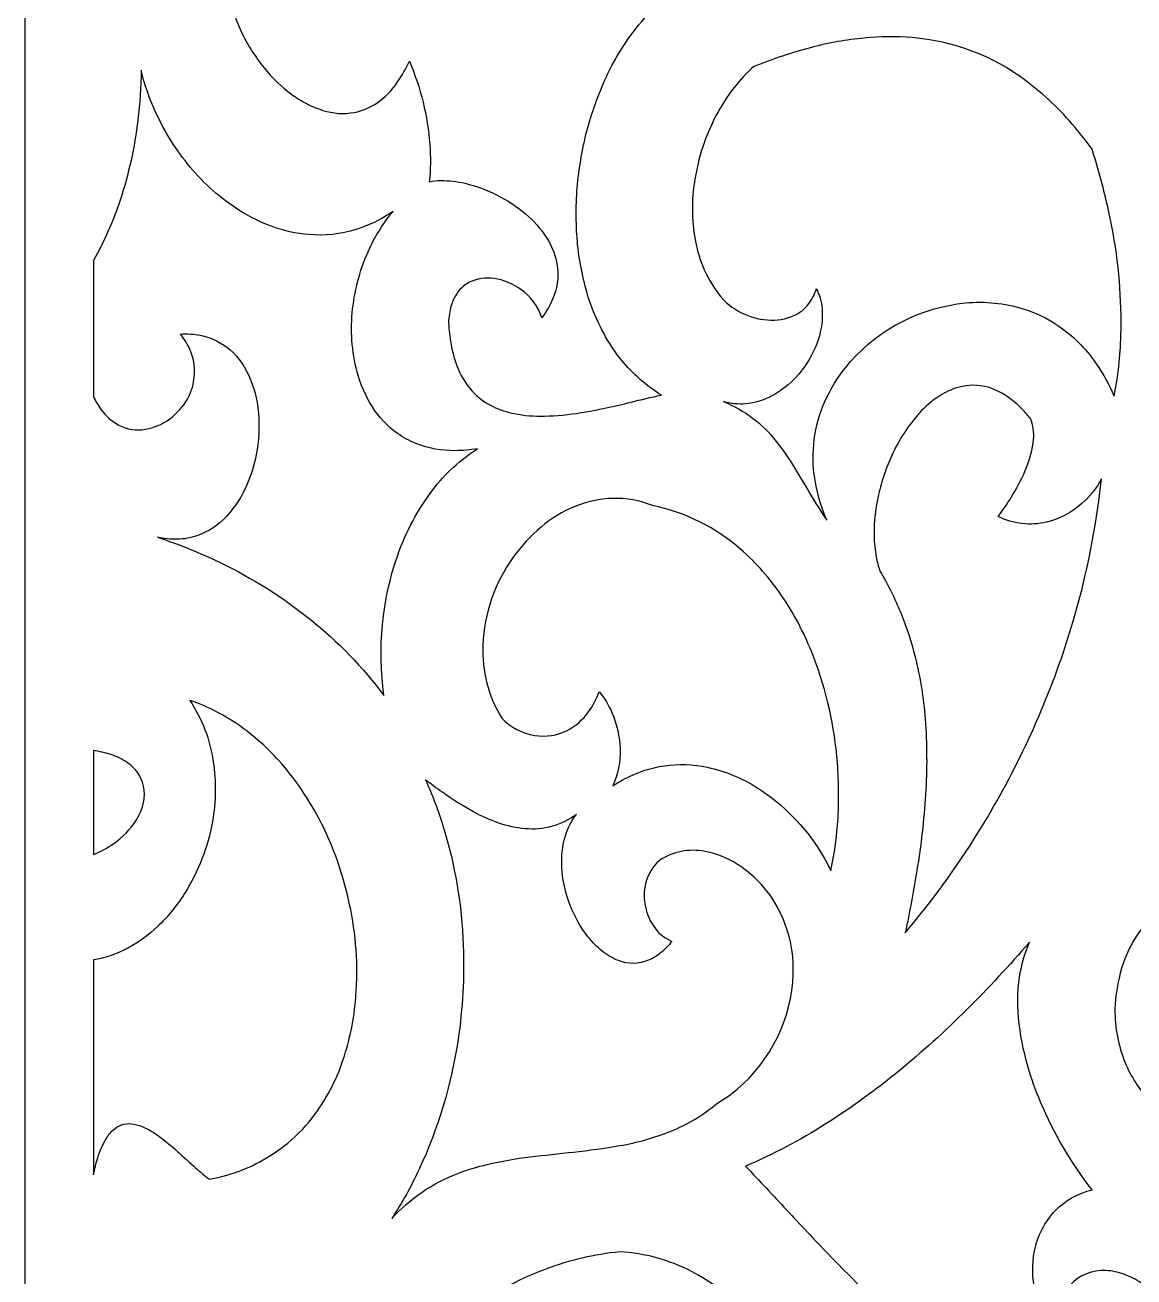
# Model space of a CAD drawing. Header units: centimetres. Extents: x -2.06 to 2.06, y -4.26 to 4.26.
# Drawn here: x -2.064 to -0.32, y -1.919 to 0.05 of the extents above; entities that cross this region are included whole.
import ezdxf

# ---------------------------------------------------------------- set-up
doc = ezdxf.new("R2010")
doc.units = ezdxf.units.CM
doc.header["$MEASUREMENT"] = 0
doc.layers.add('Layer 1', color=7, linetype='Continuous')

msp = doc.modelspace()

# ---------------------------------------------------------------- linework, layer by layer
at = {"layer": 'Layer 1', "color": 242}
for points, knots in [([(2.06363, 4.26053), (2.06363, 4.26053), (-2.06364, 4.26053), (-2.06364, 4.26053), (-2.06364, 4.26053), (-2.06364, 4.26053), (-2.06364, -4.26053), (-2.06364, -4.26053), (-2.06364, -4.26053), (-2.06364, -4.26053), (2.06363, -4.26053), (2.06363, -4.26053), (2.06363, -4.26053), (2.06363, -4.26053), (2.06363, 4.26053), (2.06363, 4.26053)], [0, 0, 0, 0, 0.2, 0.2, 0.2, 0.2, 0.4, 0.4, 0.4, 0.4, 0.6, 0.6, 0.6, 0.6, 1, 1, 1, 1]), ([(-1.00569, 0.60817), (-0.97922, 0.59974), (-0.95346, 0.58925), (-0.92865, 0.5768), (-0.92865, 0.5768), (-0.94578, 0.58333), (-0.96364, 0.58782), (-0.98184, 0.59017), (-0.98184, 0.59017), (-1.01087, 0.59392), (-1.04039, 0.59114), (-1.06819, 0.58203), (-1.06819, 0.58203), (-1.09022, 0.5748), (-1.11101, 0.56428), (-1.12983, 0.55084), (-1.12983, 0.55084), (-1.1498, 0.53657), (-1.16783, 0.5198), (-1.18346, 0.50095), (-1.18346, 0.50095), (-1.22466, 0.45128), (-1.25164, 0.39151), (-1.26155, 0.32797), (-1.26155, 0.32797), (-1.26574, 0.30105), (-1.26619, 0.27368), (-1.26286, 0.24664), (-1.26286, 0.24664), (-1.26012, 0.22444), (-1.25375, 0.20281), (-1.24401, 0.18263), (-1.24401, 0.18263), (-1.23004, 0.15369), (-1.2081, 0.12924), (-1.18073, 0.11212), (-1.18073, 0.11212), (-1.16521, 0.1024), (-1.14832, 0.09499), (-1.13063, 0.09013), (-1.13063, 0.09013), (-1.11078, 0.08467), (-1.09039, 0.08134), (-1.06982, 0.08019), (-1.06982, 0.08019), (-1.08346, 0.06769), (-1.0959, 0.05395), (-1.10696, 0.03916), (-1.10696, 0.03916), (-1.12938, 0.0092), (-1.14757, -0.02366), (-1.16103, -0.05849), (-1.16103, -0.05849), (-1.16639, -0.07236), (-1.17123, -0.08642), (-1.17555, -0.10064), (-1.17555, -0.10064), (-1.17994, -0.11506), (-1.18358, -0.12969), (-1.18646, -0.14448), (-1.18646, -0.14448), (-1.18936, -0.15935), (-1.19174, -0.17432), (-1.1936, -0.18936), (-1.1936, -0.18936), (-1.19546, -0.20438), (-1.19653, -0.21949), (-1.19682, -0.23462), (-1.19682, -0.23462), (-1.1971, -0.24962), (-1.19682, -0.26463), (-1.19596, -0.27961), (-1.19596, -0.27961), (-1.19511, -0.29439), (-1.19342, -0.30911), (-1.19087, -0.32369), (-1.19087, -0.32369), (-1.18838, -0.338), (-1.18522, -0.35218), (-1.1814, -0.3662), (-1.1814, -0.3662), (-1.17271, -0.39815), (-1.15906, -0.42857), (-1.14094, -0.45636), (-1.14094, -0.45636), (-1.13609, -0.46379), (-1.13084, -0.47094), (-1.12519, -0.47778), (-1.12519, -0.47778), (-1.10767, -0.49928), (-1.08664, -0.51773), (-1.063, -0.53237), (-1.063, -0.53237), (-1.07894, -0.53577), (-1.09482, -0.53948), (-1.11063, -0.54347), (-1.11063, -0.54347), (-1.13662, -0.55004), (-1.16287, -0.55553), (-1.18933, -0.55992), (-1.18933, -0.55992), (-1.20835, -0.56308), (-1.22756, -0.56492), (-1.24684, -0.56542), (-1.24684, -0.56542), (-1.26265, -0.56583), (-1.27846, -0.56453), (-1.29398, -0.56152), (-1.29398, -0.56152), (-1.30568, -0.55926), (-1.31704, -0.55551), (-1.32777, -0.55037), (-1.32777, -0.55037), (-1.33854, -0.54522), (-1.34833, -0.53828), (-1.35675, -0.52986), (-1.35675, -0.52986), (-1.36789, -0.51871), (-1.37667, -0.50549), (-1.3826, -0.49095), (-1.3826, -0.49095), (-1.38767, -0.47852), (-1.39141, -0.46561), (-1.39375, -0.45241), (-1.39375, -0.45241), (-1.39576, -0.44111), (-1.39707, -0.42969), (-1.39769, -0.41823), (-1.39769, -0.41823), (-1.39737, -0.40918), (-1.39596, -0.40019), (-1.39349, -0.39146), (-1.39349, -0.39146), (-1.39049, -0.38086), (-1.38474, -0.37122), (-1.37681, -0.3635), (-1.37681, -0.3635), (-1.37107, -0.35791), (-1.36406, -0.35375), (-1.35636, -0.35139), (-1.35636, -0.35139), (-1.34289, -0.34725), (-1.32848, -0.34717), (-1.31496, -0.35117), (-1.31496, -0.35117), (-1.30387, -0.35445), (-1.29341, -0.35955), (-1.28402, -0.36625), (-1.28402, -0.36625), (-1.26858, -0.37727), (-1.25699, -0.39278), (-1.25084, -0.41063), (-1.25084, -0.41063), (-1.24295, -0.40001), (-1.23658, -0.38836), (-1.2319, -0.37602), (-1.2319, -0.37602), (-1.22545, -0.359), (-1.22403, -0.34051), (-1.22781, -0.32272), (-1.22781, -0.32272), (-1.23073, -0.30897), (-1.2362, -0.29586), (-1.24394, -0.28407), (-1.24394, -0.28407), (-1.25299, -0.2703), (-1.26401, -0.25789), (-1.27666, -0.24725), (-1.27666, -0.24725), (-1.30414, -0.22414), (-1.3367, -0.20768), (-1.37172, -0.19922), (-1.37172, -0.19922), (-1.38396, -0.19627), (-1.39651, -0.19479), (-1.4091, -0.19481), (-1.4091, -0.19481), (-1.41544, -0.19482), (-1.42177, -0.19549), (-1.42798, -0.1968), (-1.42798, -0.1968), (-1.42595, -0.1774), (-1.42568, -0.15786), (-1.42718, -0.13842), (-1.42718, -0.13842), (-1.43067, -0.0933), (-1.44147, -0.04902), (-1.45917, -0.0073), (-1.45917, -0.0073), (-1.46442, -0.01865), (-1.47063, -0.02954), (-1.47772, -0.03986), (-1.47772, -0.03986), (-1.48658, -0.05277), (-1.4977, -0.06399), (-1.51056, -0.073), (-1.51056, -0.073), (-1.52098, -0.08031), (-1.53287, -0.08531), (-1.54541, -0.08766), (-1.54541, -0.08766), (-1.56206, -0.09077), (-1.57923, -0.08967), (-1.59534, -0.08446), (-1.59534, -0.08446), (-1.60387, -0.0817), (-1.61217, -0.07831), (-1.62018, -0.0743), (-1.62018, -0.0743), (-1.62859, -0.06995), (-1.63663, -0.06494), (-1.64422, -0.05931), (-1.64422, -0.05931), (-1.66058, -0.04732), (-1.67525, -0.03323), (-1.68785, -0.01741), (-1.68785, -0.01741), (-1.69442, -0.00916), (-1.7006, -0.00062), (-1.70639, 0.00819), (-1.70639, 0.00819), (-1.71224, 0.0171), (-1.71747, 0.0264), (-1.72204, 0.03602), (-1.72204, 0.03602), (-1.7266, 0.04562), (-1.73068, 0.05543), (-1.73428, 0.06542), (-1.73428, 0.06542), (-1.74304, 0.08978), (-1.74718, 0.11553), (-1.74648, 0.14139), (-1.74648, 0.14139), (-1.74634, 0.14647), (-1.74595, 0.15154), (-1.74531, 0.15658), (-1.74531, 0.15658), (-1.74468, 0.19084), (-1.74086, 0.22497), (-1.73389, 0.25853), (-1.73389, 0.25853), (-1.72093, 0.32103), (-1.69464, 0.38003), (-1.65677, 0.43164), (-1.65677, 0.43164), (-1.64589, 0.44647), (-1.63404, 0.46057), (-1.62129, 0.47386), (-1.62129, 0.47386), (-1.58796, 0.50859), (-1.54959, 0.53818), (-1.50742, 0.56165), (-1.50742, 0.56165), (-1.47431, 0.58008), (-1.43947, 0.59524), (-1.40336, 0.60691), (-1.40336, 0.60691), (-1.3538, 0.62294), (-1.30244, 0.63284), (-1.25042, 0.6364), (-1.25042, 0.6364), (-1.22788, 0.63794), (-1.20528, 0.63843), (-1.18269, 0.63788), (-1.18269, 0.63788), (-1.12256, 0.6364), (-1.06296, 0.6264), (-1.00569, 0.60817)], [0, 0, 0, 0, 0.0147059, 0.0147059, 0.0147059, 0.0147059, 0.0294118, 0.0294118, 0.0294118, 0.0294118, 0.0441176, 0.0441176, 0.0441176, 0.0441176, 0.0588235, 0.0588235, 0.0588235, 0.0588235, 0.0735294, 0.0735294, 0.0735294, 0.0735294, 0.0882353, 0.0882353, 0.0882353, 0.0882353, 0.1029412, 0.1029412, 0.1029412, 0.1029412, 0.1176471, 0.1176471, 0.1176471, 0.1176471, 0.1323529, 0.1323529, 0.1323529, 0.1323529, 0.1470588, 0.1470588, 0.1470588, 0.1470588, 0.1617647, 0.1617647, 0.1617647, 0.1617647, 0.1764706, 0.1764706, 0.1764706, 0.1764706, 0.1911765, 0.1911765, 0.1911765, 0.1911765, 0.2058824, 0.2058824, 0.2058824, 0.2058824, 0.2205882, 0.2205882, 0.2205882, 0.2205882, 0.2352941, 0.2352941, 0.2352941, 0.2352941, 0.25, 0.25, 0.25, 0.25, 0.2647059, 0.2647059, 0.2647059, 0.2647059, 0.2794118, 0.2794118, 0.2794118, 0.2794118, 0.2941176, 0.2941176, 0.2941176, 0.2941176, 0.3088235, 0.3088235, 0.3088235, 0.3088235, 0.3235294, 0.3235294, 0.3235294, 0.3235294, 0.3382353, 0.3382353, 0.3382353, 0.3382353, 0.3529412, 0.3529412, 0.3529412, 0.3529412, 0.3676471, 0.3676471, 0.3676471, 0.3676471, 0.3823529, 0.3823529, 0.3823529, 0.3823529, 0.3970588, 0.3970588, 0.3970588, 0.3970588, 0.4117647, 0.4117647, 0.4117647, 0.4117647, 0.4264706, 0.4264706, 0.4264706, 0.4264706, 0.4411765, 0.4411765, 0.4411765, 0.4411765, 0.4558824, 0.4558824, 0.4558824, 0.4558824, 0.4705882, 0.4705882, 0.4705882, 0.4705882, 0.4852941, 0.4852941, 0.4852941, 0.4852941, 0.5, 0.5, 0.5, 0.5, 0.5147059, 0.5147059, 0.5147059, 0.5147059, 0.5294118, 0.5294118, 0.5294118, 0.5294118, 0.5441176, 0.5441176, 0.5441176, 0.5441176, 0.5588235, 0.5588235, 0.5588235, 0.5588235, 0.5735294, 0.5735294, 0.5735294, 0.5735294, 0.5882353, 0.5882353, 0.5882353, 0.5882353, 0.6029412, 0.6029412, 0.6029412, 0.6029412, 0.6176471, 0.6176471, 0.6176471, 0.6176471, 0.6323529, 0.6323529, 0.6323529, 0.6323529, 0.6470588, 0.6470588, 0.6470588, 0.6470588, 0.6617647, 0.6617647, 0.6617647, 0.6617647, 0.6764706, 0.6764706, 0.6764706, 0.6764706, 0.6911765, 0.6911765, 0.6911765, 0.6911765, 0.7058824, 0.7058824, 0.7058824, 0.7058824, 0.7205882, 0.7205882, 0.7205882, 0.7205882, 0.7352941, 0.7352941, 0.7352941, 0.7352941, 0.75, 0.75, 0.75, 0.75, 0.7647059, 0.7647059, 0.7647059, 0.7647059, 0.7794118, 0.7794118, 0.7794118, 0.7794118, 0.7941176, 0.7941176, 0.7941176, 0.7941176, 0.8088235, 0.8088235, 0.8088235, 0.8088235, 0.8235294, 0.8235294, 0.8235294, 0.8235294, 0.8382353, 0.8382353, 0.8382353, 0.8382353, 0.8529412, 0.8529412, 0.8529412, 0.8529412, 0.8676471, 0.8676471, 0.8676471, 0.8676471, 0.8823529, 0.8823529, 0.8823529, 0.8823529, 0.8970588, 0.8970588, 0.8970588, 0.8970588, 0.9117647, 0.9117647, 0.9117647, 0.9117647, 0.9264706, 0.9264706, 0.9264706, 0.9264706, 0.9411765, 0.9411765, 0.9411765, 0.9411765, 0.9558824, 0.9558824, 0.9558824, 0.9558824, 0.9705882, 0.9705882, 0.9705882, 0.9705882, 1, 1, 1, 1]), ([(-0.41246, -0.11135), (-0.40312, -0.1225), (-0.39418, -0.13397), (-0.38565, -0.14575), (-0.38565, -0.14575), (-0.37302, -0.18561), (-0.36269, -0.22613), (-0.35468, -0.26715), (-0.35468, -0.26715), (-0.34364, -0.32371), (-0.33884, -0.38128), (-0.34037, -0.43886), (-0.34037, -0.43886), (-0.34122, -0.47073), (-0.3448, -0.50247), (-0.35108, -0.53374), (-0.35108, -0.53374), (-0.35878, -0.51598), (-0.36816, -0.49898), (-0.3791, -0.48297), (-0.3791, -0.48297), (-0.39563, -0.45877), (-0.41673, -0.43794), (-0.44122, -0.42164), (-0.44122, -0.42164), (-0.45757, -0.41076), (-0.47543, -0.4023), (-0.49423, -0.39652), (-0.49423, -0.39652), (-0.52343, -0.38755), (-0.55415, -0.38445), (-0.58457, -0.38739), (-0.58457, -0.38739), (-0.65453, -0.39418), (-0.71929, -0.42719), (-0.76551, -0.47968), (-0.76551, -0.47968), (-0.78037, -0.49655), (-0.79287, -0.51533), (-0.80265, -0.53551), (-0.80265, -0.53551), (-0.82093, -0.57322), (-0.8279, -0.61536), (-0.82271, -0.65688), (-0.82271, -0.65688), (-0.81959, -0.68178), (-0.81299, -0.70614), (-0.80308, -0.72923), (-0.80308, -0.72923), (-0.81237, -0.71537), (-0.82123, -0.70124), (-0.82965, -0.68684), (-0.82965, -0.68684), (-0.83807, -0.67244), (-0.84666, -0.65815), (-0.85541, -0.64395), (-0.85541, -0.64395), (-0.86368, -0.63053), (-0.87267, -0.61756), (-0.88234, -0.6051), (-0.88234, -0.6051), (-0.90388, -0.57736), (-0.9325, -0.55579), (-0.96522, -0.54264), (-0.96522, -0.54264), (-0.954, -0.54587), (-0.94228, -0.54704), (-0.93063, -0.54607), (-0.93063, -0.54607), (-0.91614, -0.54488), (-0.90207, -0.54066), (-0.88934, -0.5337), (-0.88934, -0.5337), (-0.87096, -0.52365), (-0.85489, -0.50989), (-0.8422, -0.49332), (-0.8422, -0.49332), (-0.83105, -0.47879), (-0.82236, -0.46255), (-0.81648, -0.44525), (-0.81648, -0.44525), (-0.8111, -0.42945), (-0.80903, -0.41272), (-0.8104, -0.39611), (-0.8104, -0.39611), (-0.81129, -0.38527), (-0.8142, -0.37469), (-0.81899, -0.36492), (-0.81899, -0.36492), (-0.82191, -0.37417), (-0.82651, -0.38282), (-0.83256, -0.39044), (-0.83256, -0.39044), (-0.83616, -0.39498), (-0.84048, -0.39891), (-0.84534, -0.40209), (-0.84534, -0.40209), (-0.85723, -0.40986), (-0.87109, -0.41413), (-0.88533, -0.41442), (-0.88533, -0.41442), (-0.91494, -0.41502), (-0.94352, -0.40378), (-0.96467, -0.38325), (-0.96467, -0.38325), (-0.96467, -0.38325), (-0.96522, -0.3827), (-0.96522, -0.3827), (-0.96522, -0.3827), (-0.97631, -0.37003), (-0.98561, -0.35593), (-0.99287, -0.34078), (-0.99287, -0.34078), (-1.00013, -0.32565), (-1.0055, -0.3097), (-1.00885, -0.29328), (-1.00885, -0.29328), (-1.01508, -0.26279), (-1.016, -0.23147), (-1.01158, -0.20067), (-1.01158, -0.20067), (-1.00863, -0.18009), (-1.00385, -0.15981), (-0.99728, -0.14006), (-0.99728, -0.14006), (-0.98633, -0.10709), (-0.96989, -0.07618), (-0.94865, -0.04857), (-0.94865, -0.04857), (-0.93937, -0.03651), (-0.92889, -0.02541), (-0.91737, -0.01543), (-0.91737, -0.01543), (-0.88781, -0.00362), (-0.85755, 0.00638), (-0.82675, 0.01451), (-0.82675, 0.01451), (-0.79963, 0.02167), (-0.77196, 0.02661), (-0.74403, 0.02928), (-0.74403, 0.02928), (-0.71898, 0.03167), (-0.69377, 0.03187), (-0.66869, 0.02986), (-0.66869, 0.02986), (-0.60399, 0.02469), (-0.54216, 0.00133), (-0.49041, -0.03749), (-0.49041, -0.03749), (-0.46165, -0.05906), (-0.4355, -0.08384), (-0.41246, -0.11135)], [0, 0, 0, 0, 0.025641, 0.025641, 0.025641, 0.025641, 0.0512821, 0.0512821, 0.0512821, 0.0512821, 0.0769231, 0.0769231, 0.0769231, 0.0769231, 0.1025641, 0.1025641, 0.1025641, 0.1025641, 0.1282051, 0.1282051, 0.1282051, 0.1282051, 0.1538462, 0.1538462, 0.1538462, 0.1538462, 0.1794872, 0.1794872, 0.1794872, 0.1794872, 0.2051282, 0.2051282, 0.2051282, 0.2051282, 0.2307692, 0.2307692, 0.2307692, 0.2307692, 0.2564103, 0.2564103, 0.2564103, 0.2564103, 0.2820513, 0.2820513, 0.2820513, 0.2820513, 0.3076923, 0.3076923, 0.3076923, 0.3076923, 0.3333333, 0.3333333, 0.3333333, 0.3333333, 0.3589744, 0.3589744, 0.3589744, 0.3589744, 0.3846154, 0.3846154, 0.3846154, 0.3846154, 0.4102564, 0.4102564, 0.4102564, 0.4102564, 0.4358974, 0.4358974, 0.4358974, 0.4358974, 0.4615385, 0.4615385, 0.4615385, 0.4615385, 0.4871795, 0.4871795, 0.4871795, 0.4871795, 0.5128205, 0.5128205, 0.5128205, 0.5128205, 0.5384615, 0.5384615, 0.5384615, 0.5384615, 0.5641026, 0.5641026, 0.5641026, 0.5641026, 0.5897436, 0.5897436, 0.5897436, 0.5897436, 0.6153846, 0.6153846, 0.6153846, 0.6153846, 0.6410256, 0.6410256, 0.6410256, 0.6410256, 0.6666667, 0.6666667, 0.6666667, 0.6666667, 0.6923077, 0.6923077, 0.6923077, 0.6923077, 0.7179487, 0.7179487, 0.7179487, 0.7179487, 0.7435897, 0.7435897, 0.7435897, 0.7435897, 0.7692308, 0.7692308, 0.7692308, 0.7692308, 0.7948718, 0.7948718, 0.7948718, 0.7948718, 0.8205128, 0.8205128, 0.8205128, 0.8205128, 0.8461538, 0.8461538, 0.8461538, 0.8461538, 0.8717949, 0.8717949, 0.8717949, 0.8717949, 0.8974359, 0.8974359, 0.8974359, 0.8974359, 0.9230769, 0.9230769, 0.9230769, 0.9230769, 0.9487179, 0.9487179, 0.9487179, 0.9487179, 1, 1, 1, 1]), ([(-1.38746, -0.61976), (-1.37559, -0.61963), (-1.36375, -0.6186), (-1.35204, -0.61668), (-1.35204, -0.61668), (-1.37919, -0.63383), (-1.403, -0.65567), (-1.42237, -0.68116), (-1.42237, -0.68116), (-1.44613, -0.71245), (-1.46479, -0.74723), (-1.47767, -0.78425), (-1.47767, -0.78425), (-1.50229, -0.85505), (-1.50968, -0.93058), (-1.49923, -1.00475), (-1.49923, -1.00475), (-1.53265, -0.96005), (-1.57164, -0.91974), (-1.61529, -0.88476), (-1.61529, -0.88476), (-1.6589, -0.84981), (-1.70638, -0.8199), (-1.75681, -0.79558), (-1.75681, -0.79558), (-1.7887, -0.78021), (-1.82158, -0.76694), (-1.85523, -0.75587), (-1.85523, -0.75587), (-1.84507, -0.75818), (-1.83466, -0.75925), (-1.82423, -0.75907), (-1.82423, -0.75907), (-1.81377, -0.75889), (-1.80342, -0.75705), (-1.79355, -0.75362), (-1.79355, -0.75362), (-1.77523, -0.74727), (-1.75884, -0.73641), (-1.74592, -0.72205), (-1.74592, -0.72205), (-1.73291, -0.70758), (-1.72238, -0.69111), (-1.71474, -0.67328), (-1.71474, -0.67328), (-1.6973, -0.63255), (-1.69178, -0.5878), (-1.69882, -0.5441), (-1.69882, -0.5441), (-1.702, -0.52434), (-1.70879, -0.50533), (-1.71885, -0.48798), (-1.71885, -0.48798), (-1.72832, -0.47165), (-1.74207, -0.45816), (-1.75865, -0.44893), (-1.75865, -0.44893), (-1.76782, -0.44383), (-1.77776, -0.44025), (-1.7881, -0.43832), (-1.7881, -0.43832), (-1.7984, -0.43641), (-1.80889, -0.4357), (-1.81936, -0.43623), (-1.81936, -0.43623), (-1.81403, -0.44285), (-1.80946, -0.45005), (-1.80574, -0.45767), (-1.80574, -0.45767), (-1.79758, -0.47438), (-1.79504, -0.49325), (-1.79849, -0.5115), (-1.79849, -0.5115), (-1.80068, -0.52309), (-1.80516, -0.53414), (-1.81166, -0.54402), (-1.81166, -0.54402), (-1.81816, -0.55388), (-1.82636, -0.56252), (-1.83589, -0.56955), (-1.83589, -0.56955), (-1.84725, -0.57794), (-1.86045, -0.58358), (-1.87441, -0.58602), (-1.87441, -0.58602), (-1.88868, -0.58852), (-1.90338, -0.58618), (-1.91615, -0.5794), (-1.91615, -0.5794), (-1.92733, -0.57345), (-1.93697, -0.56501), (-1.94429, -0.55474), (-1.94429, -0.55474), (-1.94888, -0.54831), (-1.95285, -0.54146), (-1.95616, -0.5343), (-1.95616, -0.5343), (-1.95616, -0.5343), (-1.95616, -0.32049), (-1.95616, -0.32049), (-1.95616, -0.32049), (-1.93893, -0.29037), (-1.92483, -0.25861), (-1.91405, -0.22568), (-1.91405, -0.22568), (-1.90064, -0.18468), (-1.89131, -0.14249), (-1.88622, -0.09968), (-1.88622, -0.09968), (-1.88312, -0.07368), (-1.88141, -0.04753), (-1.8811, -0.02135), (-1.8811, -0.02135), (-1.87568, -0.04403), (-1.86803, -0.06612), (-1.85828, -0.08733), (-1.85828, -0.08733), (-1.84403, -0.11831), (-1.82576, -0.14731), (-1.80392, -0.1736), (-1.80392, -0.1736), (-1.78205, -0.19993), (-1.75623, -0.22277), (-1.72736, -0.24133), (-1.72736, -0.24133), (-1.70941, -0.25287), (-1.6901, -0.26217), (-1.66986, -0.26903), (-1.66986, -0.26903), (-1.65019, -0.27569), (-1.62966, -0.27953), (-1.6089, -0.28042), (-1.6089, -0.28042), (-1.58338, -0.28152), (-1.55791, -0.27753), (-1.53398, -0.26869), (-1.53398, -0.26869), (-1.51667, -0.26229), (-1.50022, -0.25383), (-1.48497, -0.24349), (-1.48497, -0.24349), (-1.49973, -0.26108), (-1.51208, -0.2805), (-1.52172, -0.30128), (-1.52172, -0.30128), (-1.53574, -0.33151), (-1.54479, -0.36375), (-1.54851, -0.39681), (-1.54851, -0.39681), (-1.55224, -0.42993), (-1.54985, -0.46344), (-1.54143, -0.49571), (-1.54143, -0.49571), (-1.53635, -0.5152), (-1.52826, -0.53378), (-1.51743, -0.55081), (-1.51743, -0.55081), (-1.50706, -0.56712), (-1.49366, -0.58132), (-1.47794, -0.59268), (-1.47794, -0.59268), (-1.46897, -0.59916), (-1.45922, -0.60448), (-1.4489, -0.60852), (-1.4489, -0.60852), (-1.42934, -0.61618), (-1.40848, -0.62), (-1.38746, -0.61976)], [0, 0, 0, 0, 0.0232558, 0.0232558, 0.0232558, 0.0232558, 0.0465116, 0.0465116, 0.0465116, 0.0465116, 0.0697674, 0.0697674, 0.0697674, 0.0697674, 0.0930233, 0.0930233, 0.0930233, 0.0930233, 0.1162791, 0.1162791, 0.1162791, 0.1162791, 0.1395349, 0.1395349, 0.1395349, 0.1395349, 0.1627907, 0.1627907, 0.1627907, 0.1627907, 0.1860465, 0.1860465, 0.1860465, 0.1860465, 0.2093023, 0.2093023, 0.2093023, 0.2093023, 0.2325581, 0.2325581, 0.2325581, 0.2325581, 0.255814, 0.255814, 0.255814, 0.255814, 0.2790698, 0.2790698, 0.2790698, 0.2790698, 0.3023256, 0.3023256, 0.3023256, 0.3023256, 0.3255814, 0.3255814, 0.3255814, 0.3255814, 0.3488372, 0.3488372, 0.3488372, 0.3488372, 0.372093, 0.372093, 0.372093, 0.372093, 0.3953488, 0.3953488, 0.3953488, 0.3953488, 0.4186047, 0.4186047, 0.4186047, 0.4186047, 0.4418605, 0.4418605, 0.4418605, 0.4418605, 0.4651163, 0.4651163, 0.4651163, 0.4651163, 0.4883721, 0.4883721, 0.4883721, 0.4883721, 0.5116279, 0.5116279, 0.5116279, 0.5116279, 0.5348837, 0.5348837, 0.5348837, 0.5348837, 0.5581395, 0.5581395, 0.5581395, 0.5581395, 0.5813953, 0.5813953, 0.5813953, 0.5813953, 0.6046512, 0.6046512, 0.6046512, 0.6046512, 0.627907, 0.627907, 0.627907, 0.627907, 0.6511628, 0.6511628, 0.6511628, 0.6511628, 0.6744186, 0.6744186, 0.6744186, 0.6744186, 0.6976744, 0.6976744, 0.6976744, 0.6976744, 0.7209302, 0.7209302, 0.7209302, 0.7209302, 0.744186, 0.744186, 0.744186, 0.744186, 0.7674419, 0.7674419, 0.7674419, 0.7674419, 0.7906977, 0.7906977, 0.7906977, 0.7906977, 0.8139535, 0.8139535, 0.8139535, 0.8139535, 0.8372093, 0.8372093, 0.8372093, 0.8372093, 0.8604651, 0.8604651, 0.8604651, 0.8604651, 0.8837209, 0.8837209, 0.8837209, 0.8837209, 0.9069767, 0.9069767, 0.9069767, 0.9069767, 0.9302326, 0.9302326, 0.9302326, 0.9302326, 0.9534884, 0.9534884, 0.9534884, 0.9534884, 1, 1, 1, 1]), ([(-0.67943, -1.37788), (-0.67265, -1.34536), (-0.66658, -1.3127), (-0.66121, -1.27992), (-0.66121, -1.27992), (-0.65473, -1.24035), (-0.65018, -1.20049), (-0.6476, -1.16048), (-0.6476, -1.16048), (-0.64504, -1.12084), (-0.64527, -1.08107), (-0.64829, -1.04146), (-0.64829, -1.04146), (-0.6508, -1.0086), (-0.65606, -0.976), (-0.66403, -0.94401), (-0.66403, -0.94401), (-0.66991, -0.92037), (-0.67747, -0.89717), (-0.68664, -0.87458), (-0.68664, -0.87458), (-0.69581, -0.85199), (-0.70673, -0.83013), (-0.71931, -0.80921), (-0.71931, -0.80921), (-0.7218, -0.80192), (-0.72373, -0.79446), (-0.7251, -0.78689), (-0.7251, -0.78689), (-0.72909, -0.76483), (-0.72969, -0.74229), (-0.72687, -0.72004), (-0.72687, -0.72004), (-0.72553, -0.70944), (-0.72372, -0.6989), (-0.72144, -0.68846), (-0.72144, -0.68846), (-0.71915, -0.67789), (-0.71619, -0.66748), (-0.71259, -0.65728), (-0.71259, -0.65728), (-0.70901, -0.64713), (-0.70502, -0.63713), (-0.70064, -0.62729), (-0.70064, -0.62729), (-0.68972, -0.60283), (-0.675, -0.58021), (-0.65701, -0.56027), (-0.65701, -0.56027), (-0.64852, -0.55085), (-0.6389, -0.54248), (-0.62837, -0.53535), (-0.62837, -0.53535), (-0.61983, -0.52957), (-0.61056, -0.52492), (-0.6008, -0.52153), (-0.6008, -0.52153), (-0.5784, -0.51375), (-0.55372, -0.51557), (-0.53272, -0.52654), (-0.53272, -0.52654), (-0.51876, -0.53383), (-0.50613, -0.54338), (-0.49533, -0.55479), (-0.49533, -0.55479), (-0.49092, -0.55945), (-0.4867, -0.56429), (-0.48268, -0.5693), (-0.48268, -0.5693), (-0.47834, -0.57966), (-0.47666, -0.59094), (-0.47779, -0.6021), (-0.47779, -0.6021), (-0.47935, -0.61768), (-0.48321, -0.63294), (-0.48922, -0.64741), (-0.48922, -0.64741), (-0.495, -0.66133), (-0.50181, -0.6748), (-0.5096, -0.68772), (-0.5096, -0.68772), (-0.51694, -0.69991), (-0.52482, -0.71179), (-0.5332, -0.72331), (-0.5332, -0.72331), (-0.5098, -0.73508), (-0.48296, -0.73818), (-0.45747, -0.73205), (-0.45747, -0.73205), (-0.4368, -0.72709), (-0.41771, -0.71714), (-0.40188, -0.70307), (-0.40188, -0.70307), (-0.38938, -0.69195), (-0.37893, -0.67875), (-0.37102, -0.66406), (-0.37102, -0.66406), (-0.38084, -0.75734), (-0.40107, -0.84928), (-0.43133, -0.93814), (-0.43133, -0.93814), (-0.46514, -1.03741), (-0.51025, -1.13256), (-0.56576, -1.22173), (-0.56576, -1.22173), (-0.59981, -1.27642), (-0.6378, -1.32861), (-0.67943, -1.37788)], [0, 0, 0, 0, 0.0357143, 0.0357143, 0.0357143, 0.0357143, 0.0714286, 0.0714286, 0.0714286, 0.0714286, 0.1071429, 0.1071429, 0.1071429, 0.1071429, 0.1428571, 0.1428571, 0.1428571, 0.1428571, 0.1785714, 0.1785714, 0.1785714, 0.1785714, 0.2142857, 0.2142857, 0.2142857, 0.2142857, 0.25, 0.25, 0.25, 0.25, 0.2857143, 0.2857143, 0.2857143, 0.2857143, 0.3214286, 0.3214286, 0.3214286, 0.3214286, 0.3571429, 0.3571429, 0.3571429, 0.3571429, 0.3928571, 0.3928571, 0.3928571, 0.3928571, 0.4285714, 0.4285714, 0.4285714, 0.4285714, 0.4642857, 0.4642857, 0.4642857, 0.4642857, 0.5, 0.5, 0.5, 0.5, 0.5357143, 0.5357143, 0.5357143, 0.5357143, 0.5714286, 0.5714286, 0.5714286, 0.5714286, 0.6071429, 0.6071429, 0.6071429, 0.6071429, 0.6428571, 0.6428571, 0.6428571, 0.6428571, 0.6785714, 0.6785714, 0.6785714, 0.6785714, 0.7142857, 0.7142857, 0.7142857, 0.7142857, 0.75, 0.75, 0.75, 0.75, 0.7857143, 0.7857143, 0.7857143, 0.7857143, 0.8214286, 0.8214286, 0.8214286, 0.8214286, 0.8571429, 0.8571429, 0.8571429, 0.8571429, 0.8928571, 0.8928571, 0.8928571, 0.8928571, 0.9285714, 0.9285714, 0.9285714, 0.9285714, 1, 1, 1, 1]), ([(-0.93832, -0.77494), (-0.91384, -0.7964), (-0.89219, -0.82085), (-0.8739, -0.84769), (-0.8739, -0.84769), (-0.8552, -0.87513), (-0.83953, -0.90449), (-0.82717, -0.93525), (-0.82717, -0.93525), (-0.806, -0.98795), (-0.79252, -1.04338), (-0.78713, -1.09985), (-0.78713, -1.09985), (-0.78423, -1.13026), (-0.78351, -1.16085), (-0.78496, -1.19136), (-0.78496, -1.19136), (-0.78639, -1.22133), (-0.79025, -1.25115), (-0.79648, -1.28051), (-0.79648, -1.28051), (-0.82182, -1.22749), (-0.86149, -1.18251), (-0.91112, -1.15055), (-0.91112, -1.15055), (-0.93543, -1.13491), (-0.9624, -1.12377), (-0.99073, -1.1177), (-0.99073, -1.1177), (-1.03528, -1.10816), (-1.08177, -1.11475), (-1.12182, -1.1363), (-1.12182, -1.1363), (-1.12783, -1.13954), (-1.13369, -1.14306), (-1.13936, -1.14684), (-1.13936, -1.14684), (-1.13119, -1.12872), (-1.12729, -1.10899), (-1.12794, -1.08915), (-1.12794, -1.08915), (-1.1286, -1.06939), (-1.13293, -1.04993), (-1.14074, -1.03174), (-1.14074, -1.03174), (-1.14582, -1.0199), (-1.15251, -1.0088), (-1.16063, -0.99876), (-1.16063, -0.99876), (-1.16487, -1.00995), (-1.1705, -1.02057), (-1.17741, -1.03037), (-1.17741, -1.03037), (-1.18611, -1.04273), (-1.19772, -1.0528), (-1.21123, -1.05972), (-1.21123, -1.05972), (-1.22687, -1.06772), (-1.24472, -1.07044), (-1.26207, -1.06748), (-1.26207, -1.06748), (-1.28176, -1.06411), (-1.29991, -1.05471), (-1.31395, -1.04063), (-1.31395, -1.04063), (-1.33516, -1.00594), (-1.34553, -0.96579), (-1.34376, -0.92527), (-1.34376, -0.92527), (-1.34158, -0.87569), (-1.32499, -0.82776), (-1.29602, -0.78729), (-1.29602, -0.78729), (-1.28345, -0.76974), (-1.26874, -0.75379), (-1.25222, -0.73982), (-1.25222, -0.73982), (-1.23631, -0.72636), (-1.21836, -0.71545), (-1.19904, -0.70751), (-1.19904, -0.70751), (-1.18017, -0.69975), (-1.16003, -0.69543), (-1.13962, -0.69476), (-1.13962, -0.69476), (-1.11824, -0.69424), (-1.09697, -0.69806), (-1.07714, -0.70599), (-1.07714, -0.70599), (-1.0256, -0.7166), (-0.97774, -0.74038), (-0.93832, -0.77494)], [0, 0, 0, 0, 0.0416667, 0.0416667, 0.0416667, 0.0416667, 0.0833333, 0.0833333, 0.0833333, 0.0833333, 0.125, 0.125, 0.125, 0.125, 0.1666667, 0.1666667, 0.1666667, 0.1666667, 0.2083333, 0.2083333, 0.2083333, 0.2083333, 0.25, 0.25, 0.25, 0.25, 0.2916667, 0.2916667, 0.2916667, 0.2916667, 0.3333333, 0.3333333, 0.3333333, 0.3333333, 0.375, 0.375, 0.375, 0.375, 0.4166667, 0.4166667, 0.4166667, 0.4166667, 0.4583333, 0.4583333, 0.4583333, 0.4583333, 0.5, 0.5, 0.5, 0.5, 0.5416667, 0.5416667, 0.5416667, 0.5416667, 0.5833333, 0.5833333, 0.5833333, 0.5833333, 0.625, 0.625, 0.625, 0.625, 0.6666667, 0.6666667, 0.6666667, 0.6666667, 0.7083333, 0.7083333, 0.7083333, 0.7083333, 0.75, 0.75, 0.75, 0.75, 0.7916667, 0.7916667, 0.7916667, 0.7916667, 0.8333333, 0.8333333, 0.8333333, 0.8333333, 0.875, 0.875, 0.875, 0.875, 0.9166667, 0.9166667, 0.9166667, 0.9166667, 1, 1, 1, 1]), ([(-1.95616, -1.42063), (-1.93715, -1.41761), (-1.91882, -1.41137), (-1.90195, -1.40218), (-1.90195, -1.40218), (-1.88514, -1.39302), (-1.86961, -1.38173), (-1.85576, -1.36857), (-1.85576, -1.36857), (-1.8393, -1.35295), (-1.82488, -1.33536), (-1.81282, -1.31621), (-1.81282, -1.31621), (-1.79103, -1.28161), (-1.77615, -1.24321), (-1.76898, -1.20305), (-1.76898, -1.20305), (-1.76343, -1.17195), (-1.76296, -1.14018), (-1.76759, -1.10893), (-1.76759, -1.10893), (-1.77269, -1.0745), (-1.78523, -1.04157), (-1.80434, -1.01238), (-1.80434, -1.01238), (-1.77549, -1.02232), (-1.74827, -1.03643), (-1.72357, -1.05424), (-1.72357, -1.05424), (-1.69891, -1.07201), (-1.67651, -1.0927), (-1.65689, -1.11582), (-1.65689, -1.11582), (-1.64351, -1.13158), (-1.63128, -1.14827), (-1.62028, -1.16574), (-1.62028, -1.16574), (-1.59781, -1.20145), (-1.58003, -1.23987), (-1.56739, -1.28005), (-1.56739, -1.28005), (-1.56103, -1.30026), (-1.55576, -1.32079), (-1.55159, -1.34155), (-1.55159, -1.34155), (-1.54198, -1.38947), (-1.53948, -1.43854), (-1.54417, -1.48718), (-1.54417, -1.48718), (-1.54731, -1.5198), (-1.55438, -1.55194), (-1.56523, -1.58289), (-1.56523, -1.58289), (-1.57696, -1.6164), (-1.5945, -1.64763), (-1.61705, -1.67518), (-1.61705, -1.67518), (-1.63043, -1.69154), (-1.6459, -1.70611), (-1.66305, -1.71854), (-1.66305, -1.71854), (-1.68987, -1.73797), (-1.72011, -1.7523), (-1.75221, -1.76079), (-1.75221, -1.76079), (-1.75932, -1.76267), (-1.76649, -1.76431), (-1.77371, -1.76571), (-1.77371, -1.76571), (-1.7812, -1.75997), (-1.78843, -1.75389), (-1.79538, -1.74751), (-1.79538, -1.74751), (-1.80464, -1.73901), (-1.81398, -1.73058), (-1.82339, -1.72224), (-1.82339, -1.72224), (-1.83308, -1.71365), (-1.84312, -1.70546), (-1.85349, -1.69767), (-1.85349, -1.69767), (-1.86028, -1.69257), (-1.86758, -1.68817), (-1.87528, -1.68454), (-1.87528, -1.68454), (-1.88079, -1.68194), (-1.88659, -1.68002), (-1.89257, -1.67882), (-1.89257, -1.67882), (-1.90291, -1.67673), (-1.91365, -1.67921), (-1.922, -1.68561), (-1.922, -1.68561), (-1.92744, -1.68977), (-1.93202, -1.69493), (-1.9355, -1.70081), (-1.9355, -1.70081), (-1.94127, -1.71055), (-1.94586, -1.72091), (-1.9492, -1.73171), (-1.9492, -1.73171), (-1.95192, -1.74051), (-1.95424, -1.74944), (-1.95616, -1.75845), (-1.95616, -1.75845), (-1.95616, -1.75845), (-1.95616, -1.42063), (-1.95616, -1.42063)], [0, 0, 0, 0, 0.0357143, 0.0357143, 0.0357143, 0.0357143, 0.0714286, 0.0714286, 0.0714286, 0.0714286, 0.1071429, 0.1071429, 0.1071429, 0.1071429, 0.1428571, 0.1428571, 0.1428571, 0.1428571, 0.1785714, 0.1785714, 0.1785714, 0.1785714, 0.2142857, 0.2142857, 0.2142857, 0.2142857, 0.25, 0.25, 0.25, 0.25, 0.2857143, 0.2857143, 0.2857143, 0.2857143, 0.3214286, 0.3214286, 0.3214286, 0.3214286, 0.3571429, 0.3571429, 0.3571429, 0.3571429, 0.3928571, 0.3928571, 0.3928571, 0.3928571, 0.4285714, 0.4285714, 0.4285714, 0.4285714, 0.4642857, 0.4642857, 0.4642857, 0.4642857, 0.5, 0.5, 0.5, 0.5, 0.5357143, 0.5357143, 0.5357143, 0.5357143, 0.5714286, 0.5714286, 0.5714286, 0.5714286, 0.6071429, 0.6071429, 0.6071429, 0.6071429, 0.6428571, 0.6428571, 0.6428571, 0.6428571, 0.6785714, 0.6785714, 0.6785714, 0.6785714, 0.7142857, 0.7142857, 0.7142857, 0.7142857, 0.75, 0.75, 0.75, 0.75, 0.7857143, 0.7857143, 0.7857143, 0.7857143, 0.8214286, 0.8214286, 0.8214286, 0.8214286, 0.8571429, 0.8571429, 0.8571429, 0.8571429, 0.8928571, 0.8928571, 0.8928571, 0.8928571, 0.9285714, 0.9285714, 0.9285714, 0.9285714, 1, 1, 1, 1]), ([(-1.95616, -1.09127), (-1.94683, -1.09267), (-1.93762, -1.09482), (-1.92864, -1.0977), (-1.92864, -1.0977), (-1.91963, -1.10059), (-1.91108, -1.10474), (-1.90325, -1.11003), (-1.90325, -1.11003), (-1.89921, -1.11276), (-1.89547, -1.11591), (-1.8921, -1.11943), (-1.8921, -1.11943), (-1.88009, -1.13198), (-1.87433, -1.14919), (-1.87639, -1.16637), (-1.87639, -1.16637), (-1.87785, -1.17847), (-1.882, -1.1901), (-1.88855, -1.20041), (-1.88855, -1.20041), (-1.898, -1.21529), (-1.91039, -1.22813), (-1.92496, -1.23817), (-1.92496, -1.23817), (-1.93469, -1.24486), (-1.94515, -1.25042), (-1.95616, -1.25474), (-1.95616, -1.25474), (-1.95616, -1.25474), (-1.95616, -1.09127), (-1.95616, -1.09127)], [0, 0, 0, 0, 0.1111111, 0.1111111, 0.1111111, 0.1111111, 0.2222222, 0.2222222, 0.2222222, 0.2222222, 0.3333333, 0.3333333, 0.3333333, 0.3333333, 0.4444444, 0.4444444, 0.4444444, 0.4444444, 0.5555556, 0.5555556, 0.5555556, 0.5555556, 0.6666667, 0.6666667, 0.6666667, 0.6666667, 0.7777778, 0.7777778, 0.7777778, 0.7777778, 1, 1, 1, 1]), ([(-1.43397, -1.13728), (-1.42523, -1.14403), (-1.41636, -1.15061), (-1.40737, -1.15704), (-1.40737, -1.15704), (-1.39168, -1.16825), (-1.37532, -1.17852), (-1.35839, -1.18781), (-1.35839, -1.18781), (-1.34572, -1.19476), (-1.33246, -1.20063), (-1.31878, -1.20536), (-1.31878, -1.20536), (-1.30541, -1.20998), (-1.29153, -1.21299), (-1.27743, -1.21433), (-1.27743, -1.21433), (-1.24859, -1.21706), (-1.21974, -1.20902), (-1.19659, -1.19177), (-1.19659, -1.19177), (-1.20597, -1.20378), (-1.21258, -1.21768), (-1.21595, -1.2325), (-1.21595, -1.2325), (-1.21959, -1.24854), (-1.22066, -1.26505), (-1.21911, -1.28142), (-1.21911, -1.28142), (-1.21554, -1.31901), (-1.20127, -1.35484), (-1.17796, -1.3847), (-1.17796, -1.3847), (-1.17159, -1.39285), (-1.1643, -1.40026), (-1.15621, -1.40675), (-1.15621, -1.40675), (-1.14844, -1.41301), (-1.13974, -1.41805), (-1.13044, -1.42171), (-1.13044, -1.42171), (-1.11534, -1.42765), (-1.09849, -1.42748), (-1.08352, -1.42124), (-1.08352, -1.42124), (-1.07612, -1.41815), (-1.06925, -1.41393), (-1.06318, -1.40872), (-1.06318, -1.40872), (-1.05712, -1.40353), (-1.05158, -1.39779), (-1.04661, -1.39157), (-1.04661, -1.39157), (-1.05703, -1.38708), (-1.06608, -1.37997), (-1.07286, -1.37093), (-1.07286, -1.37093), (-1.08807, -1.35068), (-1.09352, -1.32485), (-1.08779, -1.30026), (-1.08779, -1.30026), (-1.08455, -1.28636), (-1.07699, -1.27383), (-1.06617, -1.26442), (-1.06617, -1.26442), (-1.045, -1.25031), (-1.01905, -1.24513), (-0.99402, -1.25002), (-0.99402, -1.25002), (-0.97327, -1.25407), (-0.95367, -1.26254), (-0.93655, -1.27485), (-0.93655, -1.27485), (-0.92757, -1.2813), (-0.91913, -1.28844), (-0.9113, -1.29622), (-0.9113, -1.29622), (-0.89721, -1.31022), (-0.88563, -1.32648), (-0.87706, -1.34434), (-0.87706, -1.34434), (-0.8618, -1.3749), (-0.85447, -1.40873), (-0.85572, -1.44281), (-0.85572, -1.44281), (-0.85828, -1.5127), (-0.89016, -1.57831), (-0.94367, -1.62391), (-0.94367, -1.62391), (-0.95336, -1.63217), (-0.96381, -1.63951), (-0.97488, -1.64585), (-0.97488, -1.64585), (-0.99699, -1.66453), (-1.022, -1.67955), (-1.04895, -1.69033), (-1.04895, -1.69033), (-1.07449, -1.70054), (-1.10104, -1.70804), (-1.12817, -1.71271), (-1.12817, -1.71271), (-1.15242, -1.71687), (-1.17679, -1.72025), (-1.20126, -1.72283), (-1.20126, -1.72283), (-1.224, -1.72524), (-1.24672, -1.72777), (-1.26943, -1.73043), (-1.26943, -1.73043), (-1.29216, -1.73309), (-1.31472, -1.73705), (-1.33698, -1.7423), (-1.33698, -1.7423), (-1.35273, -1.74601), (-1.36821, -1.75076), (-1.38333, -1.7565), (-1.38333, -1.7565), (-1.42305, -1.77158), (-1.45855, -1.79593), (-1.48678, -1.82747), (-1.48678, -1.82747), (-1.47074, -1.8026), (-1.45643, -1.77667), (-1.44395, -1.74987), (-1.44395, -1.74987), (-1.41377, -1.68508), (-1.39313, -1.61631), (-1.38269, -1.5457), (-1.38269, -1.5457), (-1.37546, -1.4968), (-1.37271, -1.44735), (-1.37448, -1.39796), (-1.37448, -1.39796), (-1.37677, -1.33418), (-1.38752, -1.27095), (-1.40643, -1.20995), (-1.40643, -1.20995), (-1.41411, -1.18519), (-1.42331, -1.16092), (-1.43397, -1.13728)], [0, 0, 0, 0, 0.0277778, 0.0277778, 0.0277778, 0.0277778, 0.0555556, 0.0555556, 0.0555556, 0.0555556, 0.0833333, 0.0833333, 0.0833333, 0.0833333, 0.1111111, 0.1111111, 0.1111111, 0.1111111, 0.1388889, 0.1388889, 0.1388889, 0.1388889, 0.1666667, 0.1666667, 0.1666667, 0.1666667, 0.1944444, 0.1944444, 0.1944444, 0.1944444, 0.2222222, 0.2222222, 0.2222222, 0.2222222, 0.25, 0.25, 0.25, 0.25, 0.2777778, 0.2777778, 0.2777778, 0.2777778, 0.3055556, 0.3055556, 0.3055556, 0.3055556, 0.3333333, 0.3333333, 0.3333333, 0.3333333, 0.3611111, 0.3611111, 0.3611111, 0.3611111, 0.3888889, 0.3888889, 0.3888889, 0.3888889, 0.4166667, 0.4166667, 0.4166667, 0.4166667, 0.4444444, 0.4444444, 0.4444444, 0.4444444, 0.4722222, 0.4722222, 0.4722222, 0.4722222, 0.5, 0.5, 0.5, 0.5, 0.5277778, 0.5277778, 0.5277778, 0.5277778, 0.5555556, 0.5555556, 0.5555556, 0.5555556, 0.5833333, 0.5833333, 0.5833333, 0.5833333, 0.6111111, 0.6111111, 0.6111111, 0.6111111, 0.6388889, 0.6388889, 0.6388889, 0.6388889, 0.6666667, 0.6666667, 0.6666667, 0.6666667, 0.6944444, 0.6944444, 0.6944444, 0.6944444, 0.7222222, 0.7222222, 0.7222222, 0.7222222, 0.75, 0.75, 0.75, 0.75, 0.7777778, 0.7777778, 0.7777778, 0.7777778, 0.8055556, 0.8055556, 0.8055556, 0.8055556, 0.8333333, 0.8333333, 0.8333333, 0.8333333, 0.8611111, 0.8611111, 0.8611111, 0.8611111, 0.8888889, 0.8888889, 0.8888889, 0.8888889, 0.9166667, 0.9166667, 0.9166667, 0.9166667, 0.9444444, 0.9444444, 0.9444444, 0.9444444, 1, 1, 1, 1]), ([(-0.33924, -1.43362), (-0.32755, -1.3932), (-0.30258, -1.35779), (-0.26832, -1.33299), (-0.26832, -1.33299), (-0.25255, -1.32158), (-0.23524, -1.3124), (-0.21691, -1.30572), (-0.21691, -1.30572), (-0.19789, -1.29879), (-0.17818, -1.29385), (-0.15812, -1.29099), (-0.15812, -1.29099), (-0.13714, -1.28799), (-0.11593, -1.28698), (-0.09476, -1.28795), (-0.09476, -1.28795), (-0.05069, -1.28999), (-0.00718, -1.29866), (0.03426, -1.31367), (0.03426, -1.31367), (0.06185, -1.32283), (0.0882, -1.33536), (0.11267, -1.35096), (0.11267, -1.35096), (0.12717, -1.36021), (0.14103, -1.37039), (0.15417, -1.38145), (0.15417, -1.38145), (0.17654, -1.40027), (0.19569, -1.42257), (0.21086, -1.44746), (0.21086, -1.44746), (0.21884, -1.46056), (0.22522, -1.47455), (0.22986, -1.48914), (0.22986, -1.48914), (0.23985, -1.52006), (0.24143, -1.55306), (0.23447, -1.58478), (0.23447, -1.58478), (0.23027, -1.59992), (0.22367, -1.61431), (0.21492, -1.62739), (0.21492, -1.62739), (0.19148, -1.66244), (0.15548, -1.68739), (0.11423, -1.69722), (0.11423, -1.69722), (0.09823, -1.70103), (0.08159, -1.70148), (0.0654, -1.69854), (0.0654, -1.69854), (0.04207, -1.69429), (0.02224, -1.6791), (0.01221, -1.65779), (0.01221, -1.65779), (0.00869, -1.65031), (0.00622, -1.64238), (0.00485, -1.63423), (0.00485, -1.63423), (0.00323, -1.6246), (0.00261, -1.61482), (0.003, -1.60505), (0.003, -1.60505), (0.00347, -1.59327), (0.00498, -1.58155), (0.00749, -1.57003), (0.00749, -1.57003), (0.01053, -1.55611), (0.01442, -1.54238), (0.01913, -1.52892), (0.01913, -1.52892), (0.01246, -1.52393), (0.00513, -1.51989), (-0.00267, -1.5169), (-0.00267, -1.5169), (-0.01542, -1.51201), (-0.02937, -1.51111), (-0.04265, -1.51433), (-0.04265, -1.51433), (-0.05281, -1.51679), (-0.06243, -1.52106), (-0.07105, -1.52693), (-0.07105, -1.52693), (-0.07927, -1.53254), (-0.08676, -1.53912), (-0.09335, -1.54654), (-0.09335, -1.54654), (-0.11831, -1.57465), (-0.13219, -1.61073), (-0.13243, -1.64817), (-0.13243, -1.64817), (-0.13251, -1.65997), (-0.13071, -1.6717), (-0.1271, -1.68294), (-0.1271, -1.68294), (-0.14164, -1.68741), (-0.15665, -1.6902), (-0.17183, -1.69125), (-0.17183, -1.69125), (-0.18704, -1.6923), (-0.20234, -1.69102), (-0.21717, -1.68746), (-0.21717, -1.68746), (-0.24694, -1.6803), (-0.27397, -1.66465), (-0.29489, -1.64247), (-0.29489, -1.64247), (-0.31149, -1.62488), (-0.32466, -1.60439), (-0.33375, -1.58206), (-0.33375, -1.58206), (-0.34456, -1.55547), (-0.35003, -1.52703), (-0.34984, -1.49836), (-0.34984, -1.49836), (-0.3489, -1.47644), (-0.34534, -1.4547), (-0.33924, -1.43362)], [0, 0, 0, 0, 0.0322581, 0.0322581, 0.0322581, 0.0322581, 0.0645161, 0.0645161, 0.0645161, 0.0645161, 0.0967742, 0.0967742, 0.0967742, 0.0967742, 0.1290323, 0.1290323, 0.1290323, 0.1290323, 0.1612903, 0.1612903, 0.1612903, 0.1612903, 0.1935484, 0.1935484, 0.1935484, 0.1935484, 0.2258065, 0.2258065, 0.2258065, 0.2258065, 0.2580645, 0.2580645, 0.2580645, 0.2580645, 0.2903226, 0.2903226, 0.2903226, 0.2903226, 0.3225806, 0.3225806, 0.3225806, 0.3225806, 0.3548387, 0.3548387, 0.3548387, 0.3548387, 0.3870968, 0.3870968, 0.3870968, 0.3870968, 0.4193548, 0.4193548, 0.4193548, 0.4193548, 0.4516129, 0.4516129, 0.4516129, 0.4516129, 0.483871, 0.483871, 0.483871, 0.483871, 0.516129, 0.516129, 0.516129, 0.516129, 0.5483871, 0.5483871, 0.5483871, 0.5483871, 0.5806452, 0.5806452, 0.5806452, 0.5806452, 0.6129032, 0.6129032, 0.6129032, 0.6129032, 0.6451613, 0.6451613, 0.6451613, 0.6451613, 0.6774194, 0.6774194, 0.6774194, 0.6774194, 0.7096774, 0.7096774, 0.7096774, 0.7096774, 0.7419355, 0.7419355, 0.7419355, 0.7419355, 0.7741935, 0.7741935, 0.7741935, 0.7741935, 0.8064516, 0.8064516, 0.8064516, 0.8064516, 0.8387097, 0.8387097, 0.8387097, 0.8387097, 0.8709677, 0.8709677, 0.8709677, 0.8709677, 0.9032258, 0.9032258, 0.9032258, 0.9032258, 0.9354839, 0.9354839, 0.9354839, 0.9354839, 1, 1, 1, 1]), ([(-0.5832, -1.49924), (-0.54887, -1.4649), (-0.5158, -1.42936), (-0.48402, -1.39269), (-0.48402, -1.39269), (-0.49052, -1.40728), (-0.49526, -1.42257), (-0.49813, -1.43826), (-0.49813, -1.43826), (-0.50257, -1.46249), (-0.50364, -1.48721), (-0.5013, -1.51173), (-0.5013, -1.51173), (-0.49884, -1.5375), (-0.49397, -1.56299), (-0.48676, -1.58787), (-0.48676, -1.58787), (-0.48121, -1.607), (-0.47453, -1.62579), (-0.46675, -1.64413), (-0.46675, -1.64413), (-0.44583, -1.69349), (-0.41857, -1.73995), (-0.38565, -1.78239), (-0.38565, -1.78239), (-0.40763, -1.78735), (-0.42766, -1.79854), (-0.44332, -1.81461), (-0.44332, -1.81461), (-0.4603, -1.83236), (-0.47176, -1.85457), (-0.47632, -1.87861), (-0.47632, -1.87861), (-0.48436, -1.92097), (-0.47467, -1.96473), (-0.44945, -1.99985), (-0.44945, -1.99985), (-0.44743, -1.98755), (-0.4442, -1.97548), (-0.43981, -1.9638), (-0.43981, -1.9638), (-0.43539, -1.95204), (-0.42875, -1.94123), (-0.42025, -1.93193), (-0.42025, -1.93193), (-0.40594, -1.91626), (-0.38519, -1.90789), (-0.36391, -1.90918), (-0.36391, -1.90918), (-0.35431, -1.90976), (-0.34485, -1.91171), (-0.33581, -1.91496), (-0.33581, -1.91496), (-0.32601, -1.91849), (-0.31671, -1.92325), (-0.30815, -1.92914), (-0.30815, -1.92914), (-0.28129, -1.94762), (-0.261, -1.97404), (-0.25016, -2.00461), (-0.25016, -2.00461), (-0.24497, -2.01925), (-0.24229, -2.03466), (-0.24223, -2.05018), (-0.24223, -2.05018), (-0.23886, -2.08548), (-0.25312, -2.12021), (-0.28039, -2.14316), (-0.28039, -2.14316), (-0.29513, -2.15557), (-0.31264, -2.16433), (-0.33146, -2.16873), (-0.33146, -2.16873), (-0.36178, -2.1664), (-0.39178, -2.16093), (-0.42095, -2.15241), (-0.42095, -2.15241), (-0.4501, -2.14389), (-0.47845, -2.13288), (-0.50567, -2.11949), (-0.50567, -2.11949), (-0.53322, -2.10595), (-0.55976, -2.09047), (-0.58508, -2.07317), (-0.58508, -2.07317), (-0.61103, -2.05545), (-0.6361, -2.0365), (-0.66022, -2.0164), (-0.66022, -2.0164), (-0.68483, -1.99588), (-0.70868, -1.97446), (-0.7317, -1.95219), (-0.7317, -1.95219), (-0.75494, -1.92972), (-0.77777, -1.90685), (-0.80018, -1.88357), (-0.80018, -1.88357), (-0.82245, -1.86045), (-0.84449, -1.8371), (-0.86629, -1.81355), (-0.86629, -1.81355), (-0.88755, -1.79057), (-0.90901, -1.76776), (-0.93066, -1.74513), (-0.93066, -1.74513), (-0.88714, -1.72643), (-0.84521, -1.70432), (-0.80525, -1.679), (-0.80525, -1.679), (-0.76531, -1.65369), (-0.72696, -1.62603), (-0.69038, -1.59616), (-0.69038, -1.59616), (-0.65303, -1.56566), (-0.61726, -1.53332), (-0.5832, -1.49924)], [0, 0, 0, 0, 0.0333333, 0.0333333, 0.0333333, 0.0333333, 0.0666667, 0.0666667, 0.0666667, 0.0666667, 0.1, 0.1, 0.1, 0.1, 0.1333333, 0.1333333, 0.1333333, 0.1333333, 0.1666667, 0.1666667, 0.1666667, 0.1666667, 0.2, 0.2, 0.2, 0.2, 0.2333333, 0.2333333, 0.2333333, 0.2333333, 0.2666667, 0.2666667, 0.2666667, 0.2666667, 0.3, 0.3, 0.3, 0.3, 0.3333333, 0.3333333, 0.3333333, 0.3333333, 0.3666667, 0.3666667, 0.3666667, 0.3666667, 0.4, 0.4, 0.4, 0.4, 0.4333333, 0.4333333, 0.4333333, 0.4333333, 0.4666667, 0.4666667, 0.4666667, 0.4666667, 0.5, 0.5, 0.5, 0.5, 0.5333333, 0.5333333, 0.5333333, 0.5333333, 0.5666667, 0.5666667, 0.5666667, 0.5666667, 0.6, 0.6, 0.6, 0.6, 0.6333333, 0.6333333, 0.6333333, 0.6333333, 0.6666667, 0.6666667, 0.6666667, 0.6666667, 0.7, 0.7, 0.7, 0.7, 0.7333333, 0.7333333, 0.7333333, 0.7333333, 0.7666667, 0.7666667, 0.7666667, 0.7666667, 0.8, 0.8, 0.8, 0.8, 0.8333333, 0.8333333, 0.8333333, 0.8333333, 0.8666667, 0.8666667, 0.8666667, 0.8666667, 0.9, 0.9, 0.9, 0.9, 0.9333333, 0.9333333, 0.9333333, 0.9333333, 1, 1, 1, 1]), ([(-1.58468, -2.24685), (-1.56517, -2.20882), (-1.54326, -2.17203), (-1.51909, -2.13672), (-1.51909, -2.13672), (-1.49573, -2.10259), (-1.46966, -2.07037), (-1.44113, -2.04035), (-1.44113, -2.04035), (-1.4136, -2.01139), (-1.38317, -1.98525), (-1.35034, -1.96235), (-1.35034, -1.96235), (-1.31764, -1.93954), (-1.28217, -1.92089), (-1.24479, -1.90684), (-1.24479, -1.90684), (-1.20739, -1.89278), (-1.16826, -1.88369), (-1.12845, -1.87981), (-1.12845, -1.87981), (-1.08915, -1.88193), (-1.05074, -1.89238), (-1.01585, -1.91044), (-1.01585, -1.91044), (-0.99964, -1.91883), (-0.98424, -1.9287), (-0.96986, -1.93991), (-0.96986, -1.93991), (-0.93774, -1.96495), (-0.91223, -1.99736), (-0.89552, -2.03432), (-0.89552, -2.03432), (-0.8872, -2.05275), (-0.88145, -2.07222), (-0.87843, -2.09218), (-0.87843, -2.09218), (-0.87384, -2.12263), (-0.87485, -2.15366), (-0.8814, -2.18375), (-0.8814, -2.18375), (-0.88455, -2.19825), (-0.88873, -2.21252), (-0.89389, -2.22645), (-0.89389, -2.22645), (-0.90413, -2.23611), (-0.91699, -2.24262), (-0.93089, -2.24517), (-0.93089, -2.24517), (-0.95159, -2.24897), (-0.97299, -2.24487), (-0.99076, -2.23369), (-0.99076, -2.23369), (-1.00316, -2.2259), (-1.01283, -2.21449), (-1.01845, -2.20105), (-1.01845, -2.20105), (-1.02152, -2.19369), (-1.0235, -2.18593), (-1.02432, -2.178), (-1.02432, -2.178), (-1.03693, -2.1777), (-1.04918, -2.18212), (-1.05863, -2.19038), (-1.05863, -2.19038), (-1.07344, -2.20331), (-1.08176, -2.22202), (-1.08138, -2.24157), (-1.08138, -2.24157), (-1.09948, -2.23938), (-1.11783, -2.24065), (-1.13544, -2.24531), (-1.13544, -2.24531), (-1.16774, -2.25386), (-1.19757, -2.26976), (-1.22257, -2.29177), (-1.22257, -2.29177), (-1.23605, -2.30364), (-1.2482, -2.31692), (-1.2588, -2.33138), (-1.2588, -2.33138), (-1.26929, -2.34569), (-1.27773, -2.36135), (-1.2839, -2.37794), (-1.2839, -2.37794), (-1.28997, -2.39424), (-1.29351, -2.41136), (-1.29442, -2.42872), (-1.29442, -2.42872), (-1.29488, -2.43745), (-1.29445, -2.44621), (-1.29314, -2.45486), (-1.29314, -2.45486), (-1.2918, -2.46374), (-1.28972, -2.47249), (-1.28693, -2.48104), (-1.28693, -2.48104), (-1.28061, -2.49973), (-1.27079, -2.51708), (-1.25799, -2.53218), (-1.25799, -2.53218), (-1.25092, -2.5389), (-1.24272, -2.54434), (-1.23375, -2.54825), (-1.23375, -2.54825), (-1.22242, -2.55318), (-1.2104, -2.55639), (-1.1981, -2.55775), (-1.1981, -2.55775), (-1.18095, -2.55966), (-1.16362, -2.5592), (-1.14659, -2.5564), (-1.14659, -2.5564), (-1.14777, -2.55549), (-1.14891, -2.55454), (-1.15002, -2.55355), (-1.15002, -2.55355), (-1.16315, -2.5417), (-1.17249, -2.52629), (-1.17691, -2.50925), (-1.17691, -2.50925), (-1.17855, -2.50289), (-1.17976, -2.49644), (-1.18054, -2.48993), (-1.18054, -2.48993), (-1.18132, -2.48338), (-1.1814, -2.47678), (-1.18078, -2.47022), (-1.18078, -2.47022), (-1.18016, -2.46373), (-1.17908, -2.45729), (-1.17753, -2.45095), (-1.17753, -2.45095), (-1.17448, -2.4385), (-1.16854, -2.42693), (-1.16018, -2.41715), (-1.16018, -2.41715), (-1.14906, -2.4103), (-1.13693, -2.40521), (-1.12423, -2.40207), (-1.12423, -2.40207), (-1.1059, -2.39754), (-1.08654, -2.39955), (-1.06956, -2.40774), (-1.06956, -2.40774), (-1.05643, -2.41407), (-1.04483, -2.42314), (-1.03555, -2.43432), (-1.03555, -2.43432), (-1.02562, -2.44628), (-1.01761, -2.4597), (-1.01179, -2.47409), (-1.01179, -2.47409), (-0.99886, -2.50607), (-0.99621, -2.54125), (-1.00419, -2.57479), (-1.00419, -2.57479), (-1.01168, -2.6063), (-1.03168, -2.6335), (-1.05964, -2.65023), (-1.05964, -2.65023), (-1.11875, -2.67393), (-1.17632, -2.7012), (-1.23206, -2.73188), (-1.23206, -2.73188), (-1.28829, -2.76285), (-1.34216, -2.79783), (-1.39324, -2.83658), (-1.39324, -2.83658), (-1.44578, -2.87643), (-1.49494, -2.92044), (-1.54026, -2.9682), (-1.54026, -2.9682), (-1.58559, -3.01597), (-1.62661, -3.06758), (-1.66285, -3.12245), (-1.66285, -3.12245), (-1.65832, -3.08356), (-1.65574, -3.04447), (-1.65514, -3.00532), (-1.65514, -3.00532), (-1.6531, -2.8727), (-1.6722, -2.74062), (-1.71176, -2.6139), (-1.71176, -2.6139), (-1.69658, -2.54206), (-1.67656, -2.47129), (-1.65186, -2.40209), (-1.65186, -2.40209), (-1.63289, -2.34896), (-1.61045, -2.29709), (-1.58468, -2.24685)], [0, 0, 0, 0, 0.0204082, 0.0204082, 0.0204082, 0.0204082, 0.0408163, 0.0408163, 0.0408163, 0.0408163, 0.0612245, 0.0612245, 0.0612245, 0.0612245, 0.0816327, 0.0816327, 0.0816327, 0.0816327, 0.1020408, 0.1020408, 0.1020408, 0.1020408, 0.122449, 0.122449, 0.122449, 0.122449, 0.1428571, 0.1428571, 0.1428571, 0.1428571, 0.1632653, 0.1632653, 0.1632653, 0.1632653, 0.1836735, 0.1836735, 0.1836735, 0.1836735, 0.2040816, 0.2040816, 0.2040816, 0.2040816, 0.2244898, 0.2244898, 0.2244898, 0.2244898, 0.244898, 0.244898, 0.244898, 0.244898, 0.2653061, 0.2653061, 0.2653061, 0.2653061, 0.2857143, 0.2857143, 0.2857143, 0.2857143, 0.3061224, 0.3061224, 0.3061224, 0.3061224, 0.3265306, 0.3265306, 0.3265306, 0.3265306, 0.3469388, 0.3469388, 0.3469388, 0.3469388, 0.3673469, 0.3673469, 0.3673469, 0.3673469, 0.3877551, 0.3877551, 0.3877551, 0.3877551, 0.4081633, 0.4081633, 0.4081633, 0.4081633, 0.4285714, 0.4285714, 0.4285714, 0.4285714, 0.4489796, 0.4489796, 0.4489796, 0.4489796, 0.4693878, 0.4693878, 0.4693878, 0.4693878, 0.4897959, 0.4897959, 0.4897959, 0.4897959, 0.5102041, 0.5102041, 0.5102041, 0.5102041, 0.5306122, 0.5306122, 0.5306122, 0.5306122, 0.5510204, 0.5510204, 0.5510204, 0.5510204, 0.5714286, 0.5714286, 0.5714286, 0.5714286, 0.5918367, 0.5918367, 0.5918367, 0.5918367, 0.6122449, 0.6122449, 0.6122449, 0.6122449, 0.6326531, 0.6326531, 0.6326531, 0.6326531, 0.6530612, 0.6530612, 0.6530612, 0.6530612, 0.6734694, 0.6734694, 0.6734694, 0.6734694, 0.6938776, 0.6938776, 0.6938776, 0.6938776, 0.7142857, 0.7142857, 0.7142857, 0.7142857, 0.7346939, 0.7346939, 0.7346939, 0.7346939, 0.755102, 0.755102, 0.755102, 0.755102, 0.7755102, 0.7755102, 0.7755102, 0.7755102, 0.7959184, 0.7959184, 0.7959184, 0.7959184, 0.8163265, 0.8163265, 0.8163265, 0.8163265, 0.8367347, 0.8367347, 0.8367347, 0.8367347, 0.8571429, 0.8571429, 0.8571429, 0.8571429, 0.877551, 0.877551, 0.877551, 0.877551, 0.8979592, 0.8979592, 0.8979592, 0.8979592, 0.9183673, 0.9183673, 0.9183673, 0.9183673, 0.9387755, 0.9387755, 0.9387755, 0.9387755, 0.9591837, 0.9591837, 0.9591837, 0.9591837, 1, 1, 1, 1])]:
    msp.add_open_spline(points, degree=3, knots=knots, dxfattribs=at)

doc.saveas('drawing.dxf')
